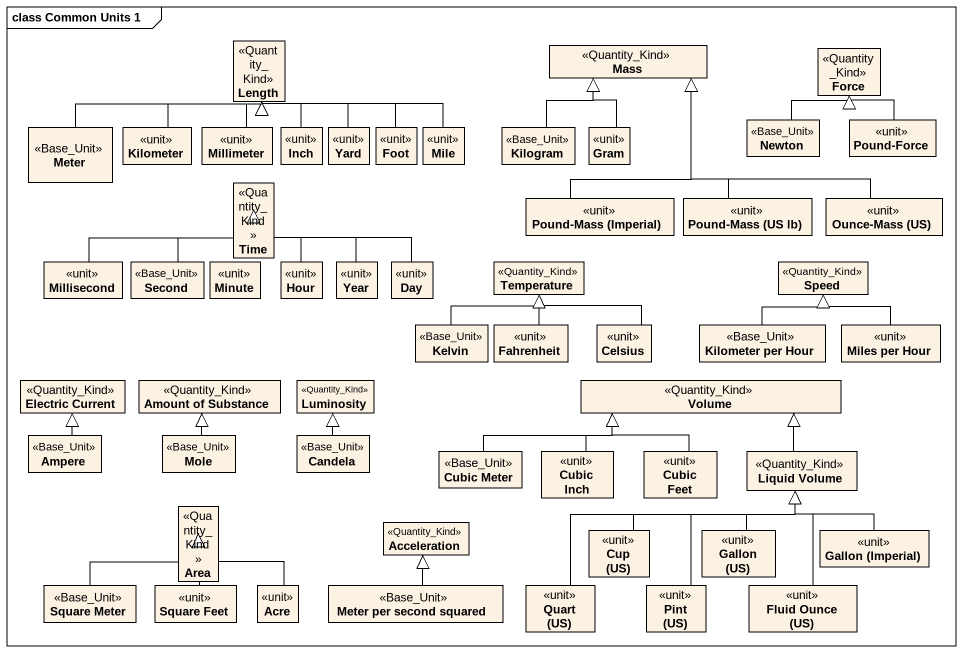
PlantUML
@startuml
mainframe class Common Units 1
hide circle
hide empty members
class Length <<Quantity_Kind>>
class Mass <<Quantity_Kind>>
class Force <<Quantity_Kind>>
class Newton <<Base_Unit>>
class "Pound-Force" as Pound_Force <<unit>>
class Meter <<Base_Unit>>
class Kilometer <<unit>>
class Millimeter <<unit>>
class Inch <<unit>>
class Yard <<unit>>
class Foot <<unit>>
class Mile <<unit>>
class Kilogram <<Base_Unit>>
class Gram <<unit>>
class Time <<Quantity_Kind>>
class "Pound-Mass (Imperial)" as Pound_Mass_Imperial <<unit>>
class "Pound-Mass (US lb)" as Pound_Mass_US_lb <<unit>>
class "Ounce-Mass (US)" as Ounce_Mass_US <<unit>>
class Millisecond <<unit>>
class Second <<Base_Unit>>
class Minute <<unit>>
class Hour <<unit>>
class Year <<unit>>
class Day <<unit>>
class Temperature <<Quantity_Kind>>
class Speed <<Quantity_Kind>>
class Kelvin <<Base_Unit>>
class Fahrenheit <<unit>>
class Celsius <<unit>>
class "Kilometer per Hour" as Kilometer_per_Hour <<Base_Unit>>
class "Miles per Hour" as Miles_per_Hour <<unit>>
class "Electric Current" as Electric_Current <<Quantity_Kind>>
class "Amount of Substance" as Amount_of_Substance <<Quantity_Kind>>
class Luminosity <<Quantity_Kind>>
class Volume <<Quantity_Kind>>
class Ampere <<Base_Unit>>
class Mole <<Base_Unit>>
class Candela <<Base_Unit>>
class "Cubic Meter" as Cubic_Meter <<Base_Unit>>
class "Cubic Inch" as Cubic_Inch <<unit>>
class "Cubic Feet" as Cubic_Feet <<unit>>
class "Liquid Volume" as Liquid_Volume <<Quantity_Kind>>
class Area <<Quantity_Kind>>
class Acceleration <<Quantity_Kind>>
class "Cup (US)" as Cup_US <<unit>>
class "Gallon (US)" as Gallon_US <<unit>>
class "Gallon (Imperial)" as Gallon_Imperial <<unit>>
class "Square Meter" as Square_Meter <<Base_Unit>>
class "Square Feet" as Square_Feet <<unit>>
class Acre <<unit>>
class "Meter per second squared" as Meter_per_second_squared <<Base_Unit>>
class "Quart (US)" as Quart_US <<unit>>
class "Pint (US)" as Pint_US <<unit>>
class "Fluid Ounce (US)" as Fluid_Ounce_US <<unit>>
Newton -up-|> Force
Pound_Force -up-|> Force
Meter -right-|> Length
Kilometer -up-|> Length
Millimeter -up-|> Length
Inch -up-|> Length
Yard -up-|> Length
Foot -left-|> Length
Mile -left-|> Length
Kilogram -up-|> Mass
Gram -up-|> Mass
Pound_Mass_Imperial -up-|> Mass
Pound_Mass_US_lb -up-|> Mass
Ounce_Mass_US -up-|> Mass
Millisecond -right-|> Time
Second -up-|> Time
Hour -up-|> Time
Year -left-|> Time
Day -left-|> Time
Kelvin -up-|> Temperature
Fahrenheit -up-|> Temperature
Celsius -up-|> Temperature
Kilometer_per_Hour -up-|> Speed
Miles_per_Hour -up-|> Speed
Ampere -up-|> Electric_Current
Mole -up-|> Amount_of_Substance
Candela -up-|> Luminosity
Cubic_Meter -right-|> Volume
Cubic_Inch -right-|> Volume
Cubic_Feet -up-|> Volume
Liquid_Volume -up-|> Volume
Cup_US -right-|> Liquid_Volume
Gallon_US -up-|> Liquid_Volume
Gallon_Imperial -up-|> Liquid_Volume
Square_Meter -right-|> Area
Square_Feet -up-|> Area
Acre -up-|> Area
Meter_per_second_squared -up-|> Acceleration
Quart_US -right-|> Liquid_Volume
Pint_US -up-|> Liquid_Volume
Fluid_Ounce_US -up-|> Liquid_Volume
@enduml
